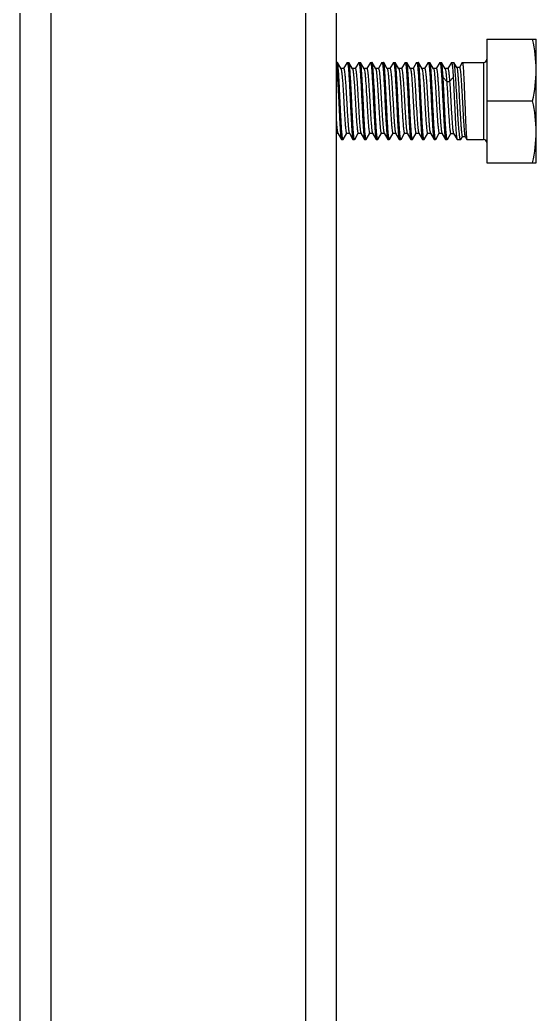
# Model space of a CAD drawing. Extents: x -1396510 to 1250330, y -1892470 to 1623980.
# Drawn here: x -1171108 to -1170790, y -49931 to -49318 of the extents above; entities that cross this region are included whole.
import ezdxf

# ---------------------------------------------------------------- set-up
doc = ezdxf.new("R2010")
doc.units = 0
doc.header["$LTSCALE"] = 1000
doc.header["$MEASUREMENT"] = 0

msp = doc.modelspace()

# ---------------------------------------------------------------- linework, layer by layer
at = {"linetype": 'Continuous'}
for p, q in [((-1171108.26, -49119.9), (-1171108.26, -50722.18)), ((-1171089.23, -49119.9), (-1171089.23, -50722.18)), ((-1170932.15, -49119.9), (-1170932.15, -50722.18)), ((-1170913.12, -49119.9), (-1170913.12, -50722.18)), ((-1170820.3, -49330.21), (-1170820.3, -49406.37)), ((-1170820.3, -49330.21), (-1170789.84, -49330.21)), ((-1170789.84, -49406.37), (-1170789.84, -49330.21)), ((-1170913.12, -49344.49), (-1170912.52, -49344.49)), ((-1170912.43, -49344.57), (-1170912.52, -49344.49)), ((-1170910.18, -49348.44), (-1170912.43, -49344.57)), ((-1170906.37, -49344.57), (-1170908.57, -49348.35)), ((-1170906.37, -49344.57), (-1170906.27, -49344.49)), ((-1170906.27, -49344.49), (-1170905.38, -49344.49)), ((-1170905.29, -49344.57), (-1170905.38, -49344.49)), ((-1170903.04, -49348.44), (-1170905.29, -49344.57)), ((-1170899.23, -49344.57), (-1170901.43, -49348.35)), ((-1170899.23, -49344.57), (-1170899.14, -49344.49)), ((-1170899.14, -49344.49), (-1170898.24, -49344.49)), ((-1170898.15, -49344.57), (-1170898.24, -49344.49)), ((-1170895.9, -49348.44), (-1170898.15, -49344.57)), ((-1170892.09, -49344.57), (-1170894.29, -49348.35)), ((-1170892.09, -49344.57), (-1170892, -49344.49)), ((-1170892, -49344.49), (-1170891.1, -49344.49)), ((-1170891.01, -49344.57), (-1170891.1, -49344.49)), ((-1170888.76, -49348.44), (-1170891.01, -49344.57)), ((-1170884.95, -49344.57), (-1170887.15, -49348.35)), ((-1170884.95, -49344.57), (-1170884.86, -49344.49)), ((-1170884.86, -49344.49), (-1170883.96, -49344.49)), ((-1170883.87, -49344.57), (-1170883.96, -49344.49)), ((-1170881.62, -49348.44), (-1170883.87, -49344.57)), ((-1170877.81, -49344.57), (-1170880.01, -49348.35)), ((-1170877.81, -49344.57), (-1170877.72, -49344.49)), ((-1170877.72, -49344.49), (-1170876.82, -49344.49)), ((-1170874.48, -49348.44), (-1170876.73, -49344.57)), ((-1170870.67, -49344.57), (-1170872.87, -49348.35)), ((-1170870.67, -49344.57), (-1170870.58, -49344.49)), ((-1170870.58, -49344.49), (-1170869.68, -49344.49)), ((-1170869.59, -49344.57), (-1170869.68, -49344.49)), ((-1170867.34, -49348.44), (-1170869.59, -49344.57)), ((-1170863.53, -49344.57), (-1170865.73, -49348.35)), ((-1170863.53, -49344.57), (-1170863.44, -49344.49)), ((-1170863.44, -49344.49), (-1170862.54, -49344.49)), ((-1170862.45, -49344.57), (-1170862.54, -49344.49)), ((-1170860.21, -49348.44), (-1170862.45, -49344.57)), ((-1170856.39, -49344.57), (-1170858.59, -49348.35)), ((-1170856.39, -49344.57), (-1170856.3, -49344.49)), ((-1170856.3, -49344.49), (-1170855.4, -49344.49)), ((-1170855.31, -49344.57), (-1170855.4, -49344.49)), ((-1170853.07, -49348.44), (-1170855.31, -49344.57)), ((-1170849.25, -49344.57), (-1170851.45, -49348.35)), ((-1170849.25, -49344.57), (-1170849.16, -49344.49)), ((-1170849.16, -49344.49), (-1170848.26, -49344.49)), ((-1170845.93, -49348.44), (-1170848.17, -49344.57)), ((-1170842.11, -49344.57), (-1170844.31, -49348.35)), ((-1170842.11, -49344.57), (-1170842.02, -49344.49)), ((-1170842.02, -49344.49), (-1170840.67, -49344.49)), ((-1170840.54, -49344.6), (-1170840.67, -49344.49)), ((-1170838.77, -49347.64), (-1170840.54, -49344.6)), ((-1170835.41, -49344.55), (-1170837.15, -49347.55)), ((-1170835.41, -49344.55), (-1170835.34, -49344.49)), ((-1170835.34, -49344.49), (-1170822.2, -49344.49)), ((-1170822.2, -49344.49), (-1170822.2, -49392.09)), ((-1170908.51, -49348.35), (-1170910.24, -49348.35)), ((-1170910.18, -49348.44), (-1170910.12, -49348.57)), ((-1170901.37, -49348.35), (-1170903.1, -49348.35)), ((-1170894.23, -49348.35), (-1170895.96, -49348.35)), ((-1170895.9, -49348.44), (-1170895.85, -49348.56)), ((-1170887.09, -49348.35), (-1170888.82, -49348.35)), ((-1170888.76, -49348.44), (-1170888.71, -49348.56)), ((-1170879.95, -49348.35), (-1170881.68, -49348.35)), ((-1170881.62, -49348.44), (-1170881.57, -49348.55)), ((-1170872.81, -49348.35), (-1170874.54, -49348.35)), ((-1170865.67, -49348.35), (-1170867.4, -49348.35)), ((-1170867.34, -49348.44), (-1170867.3, -49348.54)), ((-1170858.53, -49348.35), (-1170860.26, -49348.35)), ((-1170860.21, -49348.44), (-1170860.16, -49348.54)), ((-1170851.39, -49348.35), (-1170853.12, -49348.35)), ((-1170853.07, -49348.44), (-1170853.02, -49348.53)), ((-1170844.25, -49348.35), (-1170845.98, -49348.35)), ((-1170837.1, -49347.55), (-1170838.83, -49347.55)), ((-1170847.22, -49353.88), (-1170844.99, -49356.22)), ((-1170844.99, -49356.22), (-1170843.21, -49356.22)), ((-1170843.21, -49356.22), (-1170840.97, -49353.88)), ((-1170875.04, -49368.29), (-1170875.1, -49367)), ((-1170868.85, -49367), (-1170868.79, -49368.29)), ((-1170820.3, -49368.29), (-1170791.98, -49368.29)), ((-1170913.12, -49388.23), (-1170912.13, -49388.23)), ((-1170912.19, -49388.14), (-1170909.94, -49392.01)), ((-1170908.86, -49392.01), (-1170906.67, -49388.23)), ((-1170906.72, -49388.23), (-1170905, -49388.23)), ((-1170905.05, -49388.14), (-1170902.8, -49392.01)), ((-1170901.72, -49392.01), (-1170899.53, -49388.23)), ((-1170899.58, -49388.23), (-1170897.86, -49388.23)), ((-1170897.91, -49388.14), (-1170895.66, -49392.01)), ((-1170894.58, -49392.01), (-1170892.39, -49388.23)), ((-1170892.45, -49388.23), (-1170890.72, -49388.23)), ((-1170890.77, -49388.14), (-1170888.52, -49392.01)), ((-1170887.44, -49392.01), (-1170885.25, -49388.23)), ((-1170885.31, -49388.23), (-1170883.58, -49388.23)), ((-1170883.63, -49388.14), (-1170881.38, -49392.01)), ((-1170880.3, -49392.01), (-1170878.11, -49388.23)), ((-1170878.17, -49388.23), (-1170876.44, -49388.23)), ((-1170876.49, -49388.14), (-1170874.24, -49392.01)), ((-1170873.16, -49392.01), (-1170870.97, -49388.23)), ((-1170871.03, -49388.23), (-1170869.3, -49388.23)), ((-1170869.35, -49388.14), (-1170867.1, -49392.01)), ((-1170866.02, -49392.01), (-1170863.83, -49388.23)), ((-1170863.89, -49388.23), (-1170862.16, -49388.23)), ((-1170862.21, -49388.14), (-1170859.96, -49392.01)), ((-1170858.88, -49392.01), (-1170856.69, -49388.23)), ((-1170856.75, -49388.23), (-1170855.02, -49388.23)), ((-1170855.07, -49388.14), (-1170852.82, -49392.01)), ((-1170851.74, -49392.01), (-1170849.55, -49388.23)), ((-1170849.61, -49388.23), (-1170847.88, -49388.23)), ((-1170847.93, -49388.14), (-1170845.68, -49392.01)), ((-1170844.51, -49392), (-1170842.41, -49388.37)), ((-1170842.46, -49388.37), (-1170840.73, -49388.37)), ((-1170840.79, -49388.27), (-1170838.61, -49392.02)), ((-1170909.94, -49392.01), (-1170909.84, -49392.09)), ((-1170909.84, -49392.09), (-1170908.95, -49392.09)), ((-1170908.86, -49392.01), (-1170908.95, -49392.09)), ((-1170902.8, -49392.01), (-1170902.7, -49392.09)), ((-1170902.7, -49392.09), (-1170901.81, -49392.09)), ((-1170901.72, -49392.01), (-1170901.81, -49392.09)), ((-1170895.66, -49392.01), (-1170895.57, -49392.09)), ((-1170895.57, -49392.09), (-1170894.67, -49392.09)), ((-1170894.58, -49392.01), (-1170894.67, -49392.09)), ((-1170888.52, -49392.01), (-1170888.43, -49392.09)), ((-1170888.43, -49392.09), (-1170887.53, -49392.09)), ((-1170887.44, -49392.01), (-1170887.53, -49392.09)), ((-1170881.38, -49392.01), (-1170881.29, -49392.09)), ((-1170881.29, -49392.09), (-1170880.39, -49392.09)), ((-1170880.3, -49392.01), (-1170880.39, -49392.09)), ((-1170874.24, -49392.01), (-1170874.15, -49392.09)), ((-1170874.15, -49392.09), (-1170873.25, -49392.09)), ((-1170873.16, -49392.01), (-1170873.25, -49392.09)), ((-1170867.1, -49392.01), (-1170867.01, -49392.09)), ((-1170867.01, -49392.09), (-1170866.11, -49392.09)), ((-1170866.02, -49392.01), (-1170866.11, -49392.09)), ((-1170859.96, -49392.01), (-1170859.87, -49392.09)), ((-1170859.87, -49392.09), (-1170858.97, -49392.09)), ((-1170858.88, -49392.01), (-1170858.97, -49392.09)), ((-1170852.82, -49392.01), (-1170852.73, -49392.09)), ((-1170852.73, -49392.09), (-1170851.83, -49392.09)), ((-1170851.74, -49392.01), (-1170851.83, -49392.09)), ((-1170845.68, -49392.01), (-1170845.59, -49392.09)), ((-1170845.59, -49392.09), (-1170844.62, -49392.09)), ((-1170844.51, -49392), (-1170844.62, -49392.09)), ((-1170838.61, -49392.02), (-1170838.53, -49392.09)), ((-1170838.53, -49392.09), (-1170836.37, -49392.09)), ((-1170836.22, -49391.96), (-1170836.37, -49392.09)), ((-1170836.22, -49391.96), (-1170835.26, -49390.31)), ((-1170835.3, -49390.29), (-1170833.57, -49390.29)), ((-1170833.62, -49390.2), (-1170833.57, -49390.29)), ((-1170833.57, -49390.29), (-1170832.55, -49392.04)), ((-1170832.55, -49392.04), (-1170832.5, -49392.09)), ((-1170832.5, -49392.09), (-1170822.2, -49392.09)), ((-1170820.3, -49406.37), (-1170789.84, -49406.37))]:
    msp.add_line(p, q, dxfattribs=at)
for centre, start, end in [((-1170822.2, -49342.59), 270, 0), ((-1170822.2, -49393.99), 0, 90)]:
    msp.add_arc(centre, 1.9, start, end, dxfattribs=at)
for points in [[(-1170789.84, -49349.25), (-1170789.84, -49342.87), (-1170790.67, -49336.46), (-1170791.98, -49330.21)], [(-1170791.98, -49368.29), (-1170790.67, -49362.04), (-1170789.84, -49355.64), (-1170789.84, -49349.25)], [(-1170789.84, -49387.33), (-1170789.84, -49380.94), (-1170790.67, -49374.54), (-1170791.98, -49368.29)], [(-1170791.98, -49406.37), (-1170790.67, -49400.12), (-1170789.84, -49393.72), (-1170789.84, -49387.33)]]:
    msp.add_open_spline(points, degree=3, dxfattribs=at)
for points, knots in [([(-1170913.12, -49345.31), (-1170912.92, -49346.37), (-1170912.68, -49349.21), (-1170912.32, -49354.32), (-1170911.98, -49360.92), (-1170911.75, -49365.74), (-1170911.63, -49368.29)], [0, 0, 0, 0, 0.140058, 0.370691, 0.667791, 1, 1, 1, 1]), ([(-1170910.74, -49368.29), (-1170910.87, -49365.41), (-1170911.07, -49361.2), (-1170911.36, -49355.83), (-1170911.56, -49352.35), (-1170911.77, -49349.43), (-1170911.96, -49347.14), (-1170912.18, -49345.61), (-1170912.29, -49344.8), (-1170912.43, -49344.57)], [0, 0, 0, 0, 0.363957, 0.530228, 0.678248, 0.80294, 0.900058, 0.966367, 1, 1, 1, 1]), ([(-1170906.27, -49344.49), (-1170906.22, -49344.49), (-1170906.12, -49344.68), (-1170906.03, -49345.01), (-1170905.92, -49345.59), (-1170905.76, -49346.77), (-1170905.57, -49348.76), (-1170905.36, -49351.67), (-1170905.14, -49355.24), (-1170904.93, -49359.3), (-1170904.71, -49363.71), (-1170904.56, -49366.74), (-1170904.49, -49368.29)], [0, 0, 0, 0, 0.006677, 0.021736, 0.045902, 0.079117, 0.171507, 0.295565, 0.446598, 0.618848, 0.805696, 1, 1, 1, 1]), ([(-1170903.6, -49368.29), (-1170903.73, -49365.41), (-1170903.93, -49361.2), (-1170904.22, -49355.83), (-1170904.42, -49352.35), (-1170904.63, -49349.43), (-1170904.82, -49347.14), (-1170905.04, -49345.61), (-1170905.15, -49344.8), (-1170905.29, -49344.57)], [0, 0, 0, 0, 0.363958, 0.530225, 0.678245, 0.80294, 0.90006, 0.966367, 1, 1, 1, 1]), ([(-1170899.14, -49344.49), (-1170899.08, -49344.49), (-1170898.98, -49344.68), (-1170898.89, -49345.01), (-1170898.78, -49345.59), (-1170898.62, -49346.77), (-1170898.43, -49348.76), (-1170898.22, -49351.68), (-1170898.01, -49355.24), (-1170897.79, -49359.3), (-1170897.57, -49363.71), (-1170897.42, -49366.74), (-1170897.35, -49368.29)], [0, 0, 0, 0, 0.006686, 0.021758, 0.045933, 0.079154, 0.171555, 0.295617, 0.446646, 0.618881, 0.805711, 1, 1, 1, 1]), ([(-1170896.46, -49368.29), (-1170896.59, -49365.41), (-1170896.79, -49361.2), (-1170897.08, -49355.83), (-1170897.28, -49352.35), (-1170897.49, -49349.43), (-1170897.68, -49347.14), (-1170897.9, -49345.61), (-1170898.01, -49344.8), (-1170898.15, -49344.57)], [0, 0, 0, 0, 0.363963, 0.530225, 0.678242, 0.802937, 0.90006, 0.966368, 1, 1, 1, 1]), ([(-1170892, -49344.49), (-1170891.94, -49344.49), (-1170891.84, -49344.69), (-1170891.75, -49345.01), (-1170891.64, -49345.59), (-1170891.48, -49346.77), (-1170891.29, -49348.76), (-1170891.08, -49351.68), (-1170890.87, -49355.24), (-1170890.65, -49359.3), (-1170890.43, -49363.71), (-1170890.28, -49366.74), (-1170890.21, -49368.29)], [0, 0, 0, 0, 0.006697, 0.021779, 0.045964, 0.079195, 0.171609, 0.295674, 0.446694, 0.618911, 0.805729, 1, 1, 1, 1]), ([(-1170889.32, -49368.29), (-1170889.45, -49365.41), (-1170889.65, -49361.2), (-1170889.94, -49355.83), (-1170890.14, -49352.35), (-1170890.35, -49349.43), (-1170890.54, -49347.14), (-1170890.76, -49345.61), (-1170890.87, -49344.8), (-1170891.01, -49344.57)], [0, 0, 0, 0, 0.363962, 0.530226, 0.678239, 0.802933, 0.900057, 0.966368, 1, 1, 1, 1]), ([(-1170884.86, -49344.49), (-1170884.8, -49344.49), (-1170884.7, -49344.68), (-1170884.62, -49345.01), (-1170884.5, -49345.59), (-1170884.35, -49346.77), (-1170884.16, -49348.76), (-1170883.94, -49351.67), (-1170883.73, -49355.24), (-1170883.51, -49359.3), (-1170883.29, -49363.71), (-1170883.14, -49366.74), (-1170883.07, -49368.29)], [0, 0, 0, 0, 0.006676, 0.021733, 0.045899, 0.079113, 0.171508, 0.295569, 0.446596, 0.61884, 0.805693, 1, 1, 1, 1]), ([(-1170882.18, -49368.29), (-1170882.31, -49365.41), (-1170882.51, -49361.2), (-1170882.8, -49355.83), (-1170883, -49352.35), (-1170883.21, -49349.43), (-1170883.4, -49347.14), (-1170883.62, -49345.61), (-1170883.73, -49344.8), (-1170883.87, -49344.57)], [0, 0, 0, 0, 0.363961, 0.530225, 0.678245, 0.802939, 0.90006, 0.966367, 1, 1, 1, 1]), ([(-1170877.72, -49344.49), (-1170877.66, -49344.49), (-1170877.56, -49344.68), (-1170877.48, -49345.01), (-1170877.36, -49345.59), (-1170877.21, -49346.77), (-1170877.02, -49348.76), (-1170876.8, -49351.68), (-1170876.59, -49355.24), (-1170876.37, -49359.3), (-1170876.15, -49363.71), (-1170876.01, -49366.74), (-1170875.93, -49368.29)], [0, 0, 0, 0, 0.006689, 0.021763, 0.04594, 0.079164, 0.171568, 0.295631, 0.446657, 0.618886, 0.805714, 1, 1, 1, 1]), ([(-1170876.73, -49344.57), (-1170876.74, -49344.55), (-1170876.76, -49344.51), (-1170876.81, -49344.49), (-1170876.82, -49344.49)], [0, 0, 0, 0, 0.600612, 1, 1, 1, 1]), ([(-1170875.1, -49367), (-1170875.23, -49364.24), (-1170875.42, -49360.25), (-1170875.7, -49355.15), (-1170875.9, -49351.88), (-1170876.1, -49349.13), (-1170876.28, -49346.99), (-1170876.49, -49345.55), (-1170876.6, -49344.79), (-1170876.73, -49344.57)], [0, 0, 0, 0, 0.367266, 0.533405, 0.680662, 0.804347, 0.900563, 0.966339, 1, 1, 1, 1]), ([(-1170870.58, -49344.49), (-1170870.53, -49344.49), (-1170870.42, -49344.67), (-1170870.34, -49344.97), (-1170870.24, -49345.52), (-1170870.08, -49346.61), (-1170869.9, -49348.47), (-1170869.69, -49351.21), (-1170869.49, -49354.57), (-1170869.28, -49358.41), (-1170869.06, -49362.61), (-1170868.92, -49365.51), (-1170868.85, -49367)], [0, 0, 0, 0, 0.006689, 0.021571, 0.045424, 0.078208, 0.169526, 0.292465, 0.442701, 0.6149, 0.802905, 1, 1, 1, 1]), ([(-1170867.9, -49368.29), (-1170868.04, -49365.41), (-1170868.24, -49361.2), (-1170868.52, -49355.83), (-1170868.72, -49352.35), (-1170868.93, -49349.43), (-1170869.12, -49347.14), (-1170869.34, -49345.61), (-1170869.46, -49344.8), (-1170869.59, -49344.57)], [0, 0, 0, 0, 0.363957, 0.530226, 0.678247, 0.80294, 0.900059, 0.966367, 1, 1, 1, 1]), ([(-1170863.44, -49344.49), (-1170863.38, -49344.49), (-1170863.28, -49344.68), (-1170863.2, -49345.01), (-1170863.08, -49345.59), (-1170862.93, -49346.77), (-1170862.74, -49348.76), (-1170862.52, -49351.68), (-1170862.31, -49355.24), (-1170862.09, -49359.3), (-1170861.87, -49363.71), (-1170861.73, -49366.74), (-1170861.65, -49368.29)], [0, 0, 0, 0, 0.00668, 0.021743, 0.045911, 0.079128, 0.171521, 0.29558, 0.446613, 0.618858, 0.805701, 1, 1, 1, 1]), ([(-1170860.76, -49368.29), (-1170860.9, -49365.41), (-1170861.1, -49361.2), (-1170861.38, -49355.83), (-1170861.58, -49352.35), (-1170861.79, -49349.43), (-1170861.98, -49347.14), (-1170862.2, -49345.61), (-1170862.32, -49344.8), (-1170862.45, -49344.57)], [0, 0, 0, 0, 0.363959, 0.530225, 0.678245, 0.80294, 0.900061, 0.966367, 1, 1, 1, 1]), ([(-1170856.3, -49344.49), (-1170856.24, -49344.49), (-1170856.14, -49344.68), (-1170856.06, -49345.01), (-1170855.94, -49345.59), (-1170855.79, -49346.77), (-1170855.6, -49348.76), (-1170855.38, -49351.68), (-1170855.17, -49355.24), (-1170854.95, -49359.3), (-1170854.73, -49363.71), (-1170854.59, -49366.74), (-1170854.51, -49368.29)], [0, 0, 0, 0, 0.006689, 0.021764, 0.045941, 0.079165, 0.171569, 0.295632, 0.446659, 0.618889, 0.805716, 1, 1, 1, 1]), ([(-1170853.62, -49368.29), (-1170853.76, -49365.41), (-1170853.96, -49361.2), (-1170854.24, -49355.83), (-1170854.45, -49352.35), (-1170854.65, -49349.43), (-1170854.84, -49347.14), (-1170855.06, -49345.61), (-1170855.18, -49344.8), (-1170855.31, -49344.57)], [0, 0, 0, 0, 0.363963, 0.530225, 0.678242, 0.802937, 0.90006, 0.966368, 1, 1, 1, 1]), ([(-1170849.16, -49344.49), (-1170849.1, -49344.49), (-1170849, -49344.69), (-1170848.92, -49345.01), (-1170848.8, -49345.59), (-1170848.65, -49346.77), (-1170848.46, -49348.76), (-1170848.24, -49351.68), (-1170848.03, -49355.24), (-1170847.81, -49359.3), (-1170847.59, -49363.71), (-1170847.45, -49366.74), (-1170847.37, -49368.29)], [0, 0, 0, 0, 0.006697, 0.021779, 0.045964, 0.079194, 0.171609, 0.295674, 0.446694, 0.618911, 0.805729, 1, 1, 1, 1]), ([(-1170848.17, -49344.57), (-1170848.18, -49344.55), (-1170848.21, -49344.51), (-1170848.25, -49344.49), (-1170848.26, -49344.49)], [0, 0, 0, 0, 0.600476, 1, 1, 1, 1]), ([(-1170847.22, -49353.88), (-1170847.29, -49352.67), (-1170847.43, -49350.52), (-1170847.66, -49347.73), (-1170847.84, -49345.93), (-1170848.03, -49344.99), (-1170848.11, -49344.68), (-1170848.17, -49344.57)], [0, 0, 0, 0, 0.387446, 0.690986, 0.897716, 0.962073, 1, 1, 1, 1]), ([(-1170842.02, -49344.49), (-1170841.95, -49344.49), (-1170841.83, -49344.77), (-1170841.73, -49345.2), (-1170841.6, -49346), (-1170841.48, -49347.06), (-1170841.35, -49348.41), (-1170841.17, -49350.71), (-1170841.05, -49352.57), (-1170840.97, -49353.88)], [0, 0, 0, 0, 0.021546, 0.072917, 0.155846, 0.269667, 0.412995, 0.584026, 1, 1, 1, 1]), ([(-1170838.56, -49368.29), (-1170838.73, -49365.43), (-1170838.97, -49361.26), (-1170839.3, -49355.93), (-1170839.54, -49352.46), (-1170839.78, -49349.54), (-1170840.01, -49347.24), (-1170840.25, -49345.68), (-1170840.4, -49344.85), (-1170840.54, -49344.6)], [0, 0, 0, 0, 0.361155, 0.526427, 0.673911, 0.798642, 0.896457, 0.964179, 1, 1, 1, 1]), ([(-1170835.34, -49344.49), (-1170835.29, -49344.49), (-1170835.21, -49344.69), (-1170835.13, -49345), (-1170835.04, -49345.59), (-1170834.91, -49346.77), (-1170834.75, -49348.76), (-1170834.58, -49351.67), (-1170834.4, -49355.24), (-1170834.22, -49359.3), (-1170834.05, -49363.71), (-1170833.93, -49366.74), (-1170833.87, -49368.29)], [0, 0, 0, 0, 0.006203, 0.021073, 0.045141, 0.078305, 0.170688, 0.294821, 0.44599, 0.618417, 0.805472, 1, 1, 1, 1]), ([(-1170910.12, -49348.57), (-1170910.01, -49348.86), (-1170909.87, -49349.69), (-1170909.66, -49351.23), (-1170909.46, -49353.36), (-1170909.17, -49357.16), (-1170908.83, -49362.7), (-1170908.49, -49368.56), (-1170908.22, -49373.4), (-1170908.01, -49376.85), (-1170907.8, -49380), (-1170907.6, -49382.75), (-1170907.39, -49384.99), (-1170907.2, -49386.64), (-1170907.01, -49387.66), (-1170906.87, -49388.1), (-1170906.77, -49388.23), (-1170906.72, -49388.23)], [0, 0, 0, 0, 0.023208, 0.06259, 0.116944, 0.184435, 0.349152, 0.534126, 0.626268, 0.713899, 0.79398, 0.86374, 0.920773, 0.963144, 0.989509, 0.996558, 1, 1, 1, 1]), ([(-1170908.51, -49348.35), (-1170908.46, -49348.35), (-1170908.36, -49348.49), (-1170908.22, -49348.95), (-1170908.03, -49350), (-1170907.83, -49351.7), (-1170907.62, -49354.02), (-1170907.41, -49356.85), (-1170907.2, -49360.09), (-1170906.99, -49363.62), (-1170906.71, -49368.55), (-1170906.43, -49373.44), (-1170906.14, -49378.11), (-1170905.93, -49381.16), (-1170905.72, -49383.75), (-1170905.53, -49385.79), (-1170905.31, -49387.18), (-1170905.18, -49387.92), (-1170905.05, -49388.14)], [0, 0, 0, 0, 0.003516, 0.010771, 0.037949, 0.081609, 0.140308, 0.211978, 0.294061, 0.383613, 0.477416, 0.664254, 0.750571, 0.827952, 0.893624, 0.945254, 0.981055, 1, 1, 1, 1]), ([(-1170903.04, -49348.44), (-1170902.97, -49348.57), (-1170902.87, -49348.94), (-1170902.65, -49350.07), (-1170902.43, -49352.19), (-1170902.15, -49355.45), (-1170901.88, -49359.53), (-1170901.61, -49364.15), (-1170901.24, -49370.56), (-1170900.97, -49375.4), (-1170900.75, -49378.57)], [0, 0, 0, 0, 0.014139, 0.038106, 0.114569, 0.22512, 0.362916, 0.519336, 0.684562, 1, 1, 1, 1]), ([(-1170901.37, -49348.35), (-1170901.29, -49348.35), (-1170901.16, -49348.65), (-1170901.04, -49349.12), (-1170900.89, -49350), (-1170900.75, -49351.16), (-1170900.61, -49352.63), (-1170900.4, -49355.1), (-1170900.15, -49358.7), (-1170899.86, -49363.46), (-1170899.57, -49368.55), (-1170899.28, -49373.63), (-1170899.08, -49376.96), (-1170898.97, -49378.57)], [0, 0, 0, 0, 0.007549, 0.025288, 0.053782, 0.092698, 0.14142, 0.199125, 0.337396, 0.498012, 0.669894, 0.841157, 1, 1, 1, 1]), ([(-1170895.85, -49348.56), (-1170895.74, -49348.85), (-1170895.59, -49349.67), (-1170895.39, -49351.2), (-1170895.19, -49353.33), (-1170894.89, -49357.12), (-1170894.55, -49362.66), (-1170894.22, -49368.53), (-1170893.94, -49373.38), (-1170893.73, -49376.83), (-1170893.52, -49379.99), (-1170893.32, -49382.73), (-1170893.11, -49384.98), (-1170892.92, -49386.63), (-1170892.73, -49387.65), (-1170892.59, -49388.1), (-1170892.49, -49388.23), (-1170892.45, -49388.23)], [0, 0, 0, 0, 0.022931, 0.062083, 0.116262, 0.183637, 0.34829, 0.533386, 0.625634, 0.713389, 0.793599, 0.863481, 0.920621, 0.963074, 0.989491, 0.996553, 1, 1, 1, 1]), ([(-1170894.23, -49348.35), (-1170894.18, -49348.35), (-1170894.08, -49348.49), (-1170893.94, -49348.95), (-1170893.75, -49350), (-1170893.55, -49351.7), (-1170893.34, -49354.02), (-1170893.14, -49356.85), (-1170892.92, -49360.09), (-1170892.71, -49363.62), (-1170892.43, -49368.55), (-1170892.15, -49373.44), (-1170891.86, -49378.11), (-1170891.65, -49381.16), (-1170891.44, -49383.75), (-1170891.25, -49385.79), (-1170891.03, -49387.18), (-1170890.9, -49387.92), (-1170890.77, -49388.14)], [0, 0, 0, 0, 0.003516, 0.010771, 0.037949, 0.081609, 0.140308, 0.211978, 0.294061, 0.383613, 0.477416, 0.664254, 0.750571, 0.827952, 0.893624, 0.945254, 0.981055, 1, 1, 1, 1]), ([(-1170888.71, -49348.56), (-1170888.6, -49348.84), (-1170888.45, -49349.66), (-1170888.25, -49351.18), (-1170888.05, -49353.31), (-1170887.75, -49357.1), (-1170887.41, -49362.64), (-1170887.08, -49368.51), (-1170886.8, -49373.36), (-1170886.59, -49376.82), (-1170886.38, -49379.98), (-1170886.18, -49382.73), (-1170885.97, -49384.98), (-1170885.78, -49386.63), (-1170885.59, -49387.65), (-1170885.45, -49388.1), (-1170885.35, -49388.23), (-1170885.31, -49388.23)], [0, 0, 0, 0, 0.022792, 0.061828, 0.11592, 0.183237, 0.347858, 0.533014, 0.625317, 0.713133, 0.793408, 0.863351, 0.920544, 0.963039, 0.989482, 0.996551, 1, 1, 1, 1]), ([(-1170887.09, -49348.35), (-1170887.04, -49348.35), (-1170886.94, -49348.49), (-1170886.8, -49348.95), (-1170886.61, -49350), (-1170886.41, -49351.7), (-1170886.2, -49354.02), (-1170886, -49356.85), (-1170885.78, -49360.09), (-1170885.57, -49363.62), (-1170885.29, -49368.55), (-1170885.01, -49373.44), (-1170884.72, -49378.11), (-1170884.51, -49381.16), (-1170884.3, -49383.75), (-1170884.11, -49385.79), (-1170883.89, -49387.18), (-1170883.76, -49387.92), (-1170883.63, -49388.14)], [0, 0, 0, 0, 0.003516, 0.010771, 0.037949, 0.081609, 0.140308, 0.211978, 0.294061, 0.383613, 0.477416, 0.664254, 0.750571, 0.827952, 0.893624, 0.945254, 0.981055, 1, 1, 1, 1]), ([(-1170881.57, -49348.55), (-1170881.46, -49348.83), (-1170881.32, -49349.65), (-1170881.11, -49351.17), (-1170880.91, -49353.29), (-1170880.62, -49357.08), (-1170880.27, -49362.62), (-1170879.94, -49368.49), (-1170879.66, -49373.35), (-1170879.45, -49376.81), (-1170879.24, -49379.97), (-1170879.04, -49382.72), (-1170878.83, -49384.98), (-1170878.64, -49386.63), (-1170878.45, -49387.65), (-1170878.31, -49388.1), (-1170878.21, -49388.23), (-1170878.17, -49388.23)], [0, 0, 0, 0, 0.022654, 0.061574, 0.115578, 0.182837, 0.347426, 0.532643, 0.624999, 0.712877, 0.793216, 0.863221, 0.920468, 0.963004, 0.989473, 0.996549, 1, 1, 1, 1]), ([(-1170879.95, -49348.35), (-1170879.9, -49348.35), (-1170879.8, -49348.49), (-1170879.66, -49348.95), (-1170879.47, -49350), (-1170879.27, -49351.7), (-1170879.06, -49354.02), (-1170878.86, -49356.85), (-1170878.64, -49360.09), (-1170878.43, -49363.62), (-1170878.15, -49368.55), (-1170877.87, -49373.44), (-1170877.58, -49378.11), (-1170877.38, -49381.16), (-1170877.16, -49383.75), (-1170876.97, -49385.79), (-1170876.75, -49387.18), (-1170876.62, -49387.92), (-1170876.49, -49388.14)], [0, 0, 0, 0, 0.003516, 0.010772, 0.037949, 0.081609, 0.140308, 0.211978, 0.294061, 0.383612, 0.477416, 0.664254, 0.750571, 0.827952, 0.893624, 0.945254, 0.981055, 1, 1, 1, 1]), ([(-1170874.48, -49348.44), (-1170874.37, -49348.64), (-1170874.24, -49349.3), (-1170874.04, -49350.54), (-1170873.86, -49352.35), (-1170873.66, -49354.64), (-1170873.47, -49357.37), (-1170873.19, -49361.61), (-1170873, -49364.92), (-1170872.87, -49367.21)], [0, 0, 0, 0, 0.036414, 0.10397, 0.201071, 0.324823, 0.471425, 0.636308, 1, 1, 1, 1]), ([(-1170872.81, -49348.35), (-1170872.76, -49348.35), (-1170872.66, -49348.49), (-1170872.52, -49348.94), (-1170872.33, -49349.99), (-1170872.14, -49351.68), (-1170871.93, -49353.98), (-1170871.72, -49356.79), (-1170871.43, -49361.26), (-1170871.23, -49364.78), (-1170871.09, -49367.21)], [0, 0, 0, 0, 0.007368, 0.022553, 0.07941, 0.170757, 0.293599, 0.443643, 0.615565, 1, 1, 1, 1]), ([(-1170867.3, -49348.54), (-1170867.18, -49348.82), (-1170867.04, -49349.63), (-1170866.83, -49351.14), (-1170866.64, -49353.26), (-1170866.34, -49357.04), (-1170866, -49362.58), (-1170865.66, -49368.46), (-1170865.38, -49373.32), (-1170865.18, -49376.78), (-1170864.97, -49379.95), (-1170864.76, -49382.71), (-1170864.55, -49384.97), (-1170864.36, -49386.63), (-1170864.18, -49387.65), (-1170864.04, -49388.1), (-1170863.93, -49388.23), (-1170863.89, -49388.23)], [0, 0, 0, 0, 0.022376, 0.061065, 0.114893, 0.182035, 0.346559, 0.531898, 0.624361, 0.712364, 0.792832, 0.86296, 0.920314, 0.962934, 0.989455, 0.996544, 1, 1, 1, 1]), ([(-1170865.67, -49348.35), (-1170865.62, -49348.35), (-1170865.52, -49348.49), (-1170865.38, -49348.95), (-1170865.19, -49350), (-1170865, -49351.7), (-1170864.79, -49354.02), (-1170864.58, -49356.85), (-1170864.37, -49360.09), (-1170864.15, -49363.62), (-1170863.87, -49368.55), (-1170863.6, -49373.44), (-1170863.31, -49378.11), (-1170863.1, -49381.16), (-1170862.88, -49383.75), (-1170862.69, -49385.79), (-1170862.47, -49387.18), (-1170862.34, -49387.92), (-1170862.21, -49388.14)], [0, 0, 0, 0, 0.003515, 0.010772, 0.037949, 0.081609, 0.140308, 0.211978, 0.294061, 0.383612, 0.477416, 0.664253, 0.750571, 0.827952, 0.893624, 0.945254, 0.981055, 1, 1, 1, 1]), ([(-1170860.16, -49348.54), (-1170860.05, -49348.81), (-1170859.9, -49349.62), (-1170859.7, -49351.12), (-1170859.5, -49353.24), (-1170859.2, -49357.02), (-1170858.86, -49362.56), (-1170858.52, -49368.44), (-1170858.25, -49373.3), (-1170858.04, -49376.77), (-1170857.83, -49379.94), (-1170857.62, -49382.7), (-1170857.41, -49384.97), (-1170857.22, -49386.63), (-1170857.04, -49387.65), (-1170856.9, -49388.1), (-1170856.79, -49388.23), (-1170856.75, -49388.23)], [0, 0, 0, 0, 0.022237, 0.060809, 0.11455, 0.181633, 0.346125, 0.531524, 0.624042, 0.712107, 0.792639, 0.862829, 0.920237, 0.962898, 0.989446, 0.996542, 1, 1, 1, 1]), ([(-1170858.53, -49348.35), (-1170858.49, -49348.35), (-1170858.38, -49348.49), (-1170858.24, -49348.95), (-1170858.05, -49350), (-1170857.86, -49351.7), (-1170857.65, -49354.02), (-1170857.44, -49356.85), (-1170857.23, -49360.09), (-1170857.01, -49363.62), (-1170856.73, -49368.55), (-1170856.46, -49373.44), (-1170856.17, -49378.11), (-1170855.96, -49381.16), (-1170855.74, -49383.75), (-1170855.55, -49385.79), (-1170855.33, -49387.18), (-1170855.2, -49387.92), (-1170855.07, -49388.14)], [0, 0, 0, 0, 0.003515, 0.010772, 0.037949, 0.081609, 0.140308, 0.211978, 0.294061, 0.383612, 0.477415, 0.664253, 0.750571, 0.827952, 0.893624, 0.945254, 0.981055, 1, 1, 1, 1]), ([(-1170853.02, -49348.53), (-1170852.91, -49348.81), (-1170852.77, -49349.61), (-1170852.56, -49351.11), (-1170852.36, -49353.22), (-1170852.06, -49357), (-1170851.72, -49362.54), (-1170851.39, -49368.42), (-1170851.11, -49373.29), (-1170850.9, -49376.76), (-1170850.69, -49379.93), (-1170850.48, -49382.7), (-1170850.28, -49384.96), (-1170850.08, -49386.62), (-1170849.9, -49387.65), (-1170849.76, -49388.1), (-1170849.65, -49388.23), (-1170849.61, -49388.23)], [0, 0, 0, 0, 0.022098, 0.060554, 0.114206, 0.18123, 0.34569, 0.53115, 0.623722, 0.711849, 0.792446, 0.862698, 0.92016, 0.962863, 0.989437, 0.99654, 1, 1, 1, 1]), ([(-1170851.39, -49348.35), (-1170851.35, -49348.35), (-1170851.24, -49348.49), (-1170851.1, -49348.95), (-1170850.91, -49350), (-1170850.72, -49351.7), (-1170850.51, -49354.02), (-1170850.3, -49356.85), (-1170850.09, -49360.09), (-1170849.87, -49363.62), (-1170849.59, -49368.55), (-1170849.32, -49373.44), (-1170849.03, -49378.11), (-1170848.82, -49381.16), (-1170848.6, -49383.75), (-1170848.41, -49385.79), (-1170848.19, -49387.18), (-1170848.06, -49387.92), (-1170847.93, -49388.14)], [0, 0, 0, 0, 0.003515, 0.010772, 0.037949, 0.081609, 0.140308, 0.211978, 0.294061, 0.383612, 0.477415, 0.664253, 0.750571, 0.827952, 0.893624, 0.945254, 0.981055, 1, 1, 1, 1]), ([(-1170845.93, -49348.44), (-1170845.78, -49348.69), (-1170845.65, -49349.53), (-1170845.41, -49351.11), (-1170845.2, -49353.44), (-1170845.06, -49355.22), (-1170844.99, -49356.22)], [0, 0, 0, 0, 0.108395, 0.316903, 0.618184, 1, 1, 1, 1]), ([(-1170844.25, -49348.35), (-1170844.19, -49348.35), (-1170844.07, -49348.57), (-1170843.97, -49348.94), (-1170843.84, -49349.61), (-1170843.66, -49350.94), (-1170843.43, -49353.18), (-1170843.29, -49355.12), (-1170843.21, -49356.22)], [0, 0, 0, 0, 0.023235, 0.075178, 0.15823, 0.271917, 0.585415, 1, 1, 1, 1]), ([(-1170838.77, -49347.64), (-1170838.64, -49347.88), (-1170838.51, -49348.68), (-1170838.28, -49350.18), (-1170838.09, -49352.4), (-1170837.87, -49355.21), (-1170837.66, -49358.52), (-1170837.36, -49363.56), (-1170837.09, -49368.83), (-1170836.8, -49374.12), (-1170836.59, -49377.89), (-1170836.38, -49381.33), (-1170836.17, -49384.32), (-1170835.97, -49386.77), (-1170835.77, -49388.56), (-1170835.59, -49389.66), (-1170835.45, -49390.14), (-1170835.35, -49390.29), (-1170835.3, -49390.29)], [0, 0, 0, 0, 0.018844, 0.055045, 0.107437, 0.174076, 0.252464, 0.339678, 0.527511, 0.621285, 0.710453, 0.791854, 0.862644, 0.920393, 0.963178, 0.989688, 0.996707, 1, 1, 1, 1]), ([(-1170837.1, -49347.55), (-1170837.05, -49347.55), (-1170836.94, -49347.71), (-1170836.86, -49348), (-1170836.74, -49348.51), (-1170836.59, -49349.53), (-1170836.4, -49351.25), (-1170836.19, -49353.78), (-1170835.97, -49356.87), (-1170835.76, -49360.39), (-1170835.55, -49364.22), (-1170835.26, -49369.52), (-1170834.99, -49374.75), (-1170834.7, -49379.72), (-1170834.49, -49382.94), (-1170834.28, -49385.66), (-1170834.09, -49387.79), (-1170833.87, -49389.22), (-1170833.75, -49389.98), (-1170833.62, -49390.2)], [0, 0, 0, 0, 0.003488, 0.010904, 0.022688, 0.038824, 0.083607, 0.143647, 0.216697, 0.300025, 0.390537, 0.484902, 0.671459, 0.756962, 0.833182, 0.897479, 0.947675, 0.982144, 1, 1, 1, 1]), ([(-1170846.47, -49368.29), (-1170846.53, -49367.01), (-1170846.77, -49362.2), (-1170847.01, -49357.4), (-1170847.22, -49353.88)], [0, 0, 0, 0, 0.2673, 1, 1, 1, 1]), ([(-1170844.99, -49356.22), (-1170844.88, -49357.83), (-1170844.66, -49361.24), (-1170844.35, -49366.5), (-1170844.05, -49371.9), (-1170843.75, -49377.02), (-1170843.48, -49380.94), (-1170843.26, -49383.65), (-1170843.11, -49385.26), (-1170842.96, -49386.54), (-1170842.8, -49387.51), (-1170842.68, -49388.03), (-1170842.54, -49388.37), (-1170842.46, -49388.37)], [0, 0, 0, 0, 0.15003, 0.317321, 0.489066, 0.652114, 0.794019, 0.853588, 0.904016, 0.944371, 0.97394, 0.992316, 1, 1, 1, 1]), ([(-1170843.21, -49356.22), (-1170842.97, -49359.46), (-1170842.68, -49364.48), (-1170842.3, -49371.2), (-1170842.01, -49376.18), (-1170841.72, -49380.6), (-1170841.47, -49383.81), (-1170841.26, -49385.86), (-1170841.11, -49386.96), (-1170840.97, -49387.73), (-1170840.86, -49388.14), (-1170840.79, -49388.27)], [0, 0, 0, 0, 0.303539, 0.468638, 0.62733, 0.768529, 0.882427, 0.926602, 0.961222, 0.985757, 1, 1, 1, 1]), ([(-1170840.97, -49353.88), (-1170840.91, -49354.97), (-1170840.64, -49359.77), (-1170840.41, -49364.57), (-1170840.24, -49368.29)], [0, 0, 0, 0, 0.22604, 1, 1, 1, 1]), ([(-1170911.63, -49368.29), (-1170911.49, -49371.18), (-1170911.29, -49375.38), (-1170911.01, -49380.75), (-1170910.8, -49384.23), (-1170910.59, -49387.15), (-1170910.41, -49389.44), (-1170910.19, -49390.97), (-1170910.07, -49391.78), (-1170909.94, -49392.01)], [0, 0, 0, 0, 0.364017, 0.530302, 0.678331, 0.803024, 0.900132, 0.966412, 1, 1, 1, 1]), ([(-1170908.95, -49392.09), (-1170909, -49392.09), (-1170909.11, -49391.9), (-1170909.19, -49391.57), (-1170909.3, -49390.99), (-1170909.46, -49389.82), (-1170909.65, -49387.83), (-1170909.86, -49384.91), (-1170910.08, -49381.34), (-1170910.3, -49377.28), (-1170910.52, -49372.87), (-1170910.66, -49369.84), (-1170910.74, -49368.29)], [0, 0, 0, 0, 0.006682, 0.021748, 0.045918, 0.079135, 0.171528, 0.295585, 0.446611, 0.618853, 0.805701, 1, 1, 1, 1]), ([(-1170904.49, -49368.29), (-1170904.35, -49371.18), (-1170904.15, -49375.38), (-1170903.87, -49380.75), (-1170903.66, -49384.23), (-1170903.45, -49387.15), (-1170903.27, -49389.44), (-1170903.05, -49390.97), (-1170902.93, -49391.78), (-1170902.8, -49392.01)], [0, 0, 0, 0, 0.364034, 0.530327, 0.678354, 0.803043, 0.900143, 0.966415, 1, 1, 1, 1]), ([(-1170902.98, -49380.56), (-1170903.03, -49379.6), (-1170903.25, -49375.51), (-1170903.45, -49371.42), (-1170903.6, -49368.29)], [0, 0, 0, 0, 0.233581, 1, 1, 1, 1]), ([(-1170897.35, -49368.29), (-1170897.3, -49369.36), (-1170897.1, -49373.45), (-1170896.9, -49377.54), (-1170896.74, -49380.56)], [0, 0, 0, 0, 0.261816, 1, 1, 1, 1]), ([(-1170894.67, -49392.09), (-1170894.72, -49392.09), (-1170894.83, -49391.9), (-1170894.91, -49391.57), (-1170895.03, -49390.99), (-1170895.18, -49389.81), (-1170895.37, -49387.82), (-1170895.58, -49384.9), (-1170895.8, -49381.34), (-1170896.02, -49377.28), (-1170896.24, -49372.87), (-1170896.38, -49369.84), (-1170896.46, -49368.29)], [0, 0, 0, 0, 0.006692, 0.02177, 0.045951, 0.079177, 0.171585, 0.295649, 0.446674, 0.618898, 0.805721, 1, 1, 1, 1]), ([(-1170890.21, -49368.29), (-1170890.07, -49371.18), (-1170889.87, -49375.38), (-1170889.59, -49380.75), (-1170889.38, -49384.23), (-1170889.17, -49387.15), (-1170888.99, -49389.44), (-1170888.77, -49390.97), (-1170888.65, -49391.78), (-1170888.52, -49392.01)], [0, 0, 0, 0, 0.364024, 0.530311, 0.678341, 0.803035, 0.90014, 0.966414, 1, 1, 1, 1]), ([(-1170887.53, -49392.09), (-1170887.58, -49392.09), (-1170887.69, -49391.9), (-1170887.77, -49391.57), (-1170887.89, -49390.99), (-1170888.04, -49389.81), (-1170888.23, -49387.83), (-1170888.44, -49384.91), (-1170888.66, -49381.34), (-1170888.88, -49377.28), (-1170889.1, -49372.87), (-1170889.24, -49369.84), (-1170889.32, -49368.29)], [0, 0, 0, 0, 0.006683, 0.021749, 0.045921, 0.079139, 0.171536, 0.295597, 0.446627, 0.618868, 0.805705, 1, 1, 1, 1]), ([(-1170883.07, -49368.29), (-1170882.93, -49371.18), (-1170882.73, -49375.38), (-1170882.45, -49380.75), (-1170882.24, -49384.23), (-1170882.03, -49387.15), (-1170881.85, -49389.44), (-1170881.63, -49390.97), (-1170881.51, -49391.78), (-1170881.38, -49392.01)], [0, 0, 0, 0, 0.364021, 0.530312, 0.678344, 0.803036, 0.900139, 0.966413, 1, 1, 1, 1]), ([(-1170880.39, -49392.09), (-1170880.45, -49392.09), (-1170880.55, -49391.9), (-1170880.63, -49391.57), (-1170880.75, -49390.99), (-1170880.9, -49389.82), (-1170881.09, -49387.83), (-1170881.31, -49384.91), (-1170881.52, -49381.34), (-1170881.74, -49377.28), (-1170881.96, -49372.87), (-1170882.1, -49369.84), (-1170882.18, -49368.29)], [0, 0, 0, 0, 0.006673, 0.021728, 0.04589, 0.079102, 0.171488, 0.295544, 0.446579, 0.618833, 0.80569, 1, 1, 1, 1]), ([(-1170875.93, -49368.29), (-1170875.79, -49371.18), (-1170875.59, -49375.38), (-1170875.31, -49380.75), (-1170875.1, -49384.23), (-1170874.9, -49387.15), (-1170874.71, -49389.44), (-1170874.49, -49390.97), (-1170874.37, -49391.78), (-1170874.24, -49392.01)], [0, 0, 0, 0, 0.364022, 0.530315, 0.678347, 0.803036, 0.900137, 0.966413, 1, 1, 1, 1]), ([(-1170873.25, -49392.09), (-1170873.31, -49392.09), (-1170873.41, -49391.9), (-1170873.49, -49391.57), (-1170873.61, -49390.99), (-1170873.76, -49389.82), (-1170873.95, -49387.83), (-1170874.17, -49384.91), (-1170874.38, -49381.34), (-1170874.6, -49377.28), (-1170874.82, -49372.87), (-1170874.96, -49369.84), (-1170875.04, -49368.29)], [0, 0, 0, 0, 0.006671, 0.021725, 0.045886, 0.079098, 0.171491, 0.295553, 0.446588, 0.618835, 0.805687, 1, 1, 1, 1]), ([(-1170872.87, -49367.21), (-1170872.8, -49368.55), (-1170872.65, -49371.21), (-1170872.42, -49375.07), (-1170872.19, -49378.66), (-1170871.97, -49381.82), (-1170871.75, -49384.42), (-1170871.55, -49386.2), (-1170871.39, -49387.25), (-1170871.28, -49387.77), (-1170871.19, -49388.07), (-1170871.08, -49388.23), (-1170871.03, -49388.23)], [0, 0, 0, 0, 0.191103, 0.376469, 0.548513, 0.700189, 0.825314, 0.918839, 0.952565, 0.977198, 0.992701, 1, 1, 1, 1]), ([(-1170871.09, -49367.21), (-1170870.95, -49369.71), (-1170870.74, -49373.36), (-1170870.45, -49378.05), (-1170870.24, -49381.12), (-1170870.03, -49383.72), (-1170869.83, -49385.78), (-1170869.61, -49387.18), (-1170869.48, -49387.92), (-1170869.35, -49388.14)], [0, 0, 0, 0, 0.357179, 0.522363, 0.670515, 0.796289, 0.895183, 0.963748, 1, 1, 1, 1]), ([(-1170868.79, -49368.29), (-1170868.65, -49371.18), (-1170868.45, -49375.38), (-1170868.17, -49380.75), (-1170867.97, -49384.23), (-1170867.76, -49387.15), (-1170867.57, -49389.44), (-1170867.35, -49390.97), (-1170867.23, -49391.78), (-1170867.1, -49392.01)], [0, 0, 0, 0, 0.364016, 0.530299, 0.678328, 0.803022, 0.900132, 0.966412, 1, 1, 1, 1]), ([(-1170866.11, -49392.09), (-1170866.17, -49392.09), (-1170866.27, -49391.9), (-1170866.35, -49391.57), (-1170866.47, -49390.99), (-1170866.62, -49389.81), (-1170866.81, -49387.83), (-1170867.03, -49384.91), (-1170867.24, -49381.34), (-1170867.46, -49377.28), (-1170867.68, -49372.87), (-1170867.82, -49369.84), (-1170867.9, -49368.29)], [0, 0, 0, 0, 0.006683, 0.021751, 0.045922, 0.07914, 0.171535, 0.295594, 0.446618, 0.618857, 0.805703, 1, 1, 1, 1]), ([(-1170861.65, -49368.29), (-1170861.51, -49371.18), (-1170861.31, -49375.38), (-1170861.03, -49380.75), (-1170860.83, -49384.23), (-1170860.62, -49387.15), (-1170860.43, -49389.44), (-1170860.21, -49390.97), (-1170860.09, -49391.78), (-1170859.96, -49392.01)], [0, 0, 0, 0, 0.364034, 0.530325, 0.678352, 0.803041, 0.900142, 0.966414, 1, 1, 1, 1]), ([(-1170858.97, -49392.09), (-1170859.03, -49392.09), (-1170859.13, -49391.9), (-1170859.21, -49391.57), (-1170859.33, -49390.99), (-1170859.48, -49389.81), (-1170859.67, -49387.82), (-1170859.89, -49384.9), (-1170860.1, -49381.34), (-1170860.32, -49377.28), (-1170860.54, -49372.87), (-1170860.68, -49369.84), (-1170860.76, -49368.29)], [0, 0, 0, 0, 0.006696, 0.021778, 0.045963, 0.079194, 0.171608, 0.295673, 0.446692, 0.618909, 0.805729, 1, 1, 1, 1]), ([(-1170854.51, -49368.29), (-1170854.37, -49371.18), (-1170854.18, -49375.38), (-1170853.89, -49380.75), (-1170853.69, -49384.23), (-1170853.48, -49387.15), (-1170853.29, -49389.44), (-1170853.07, -49390.97), (-1170852.96, -49391.78), (-1170852.82, -49392.01)], [0, 0, 0, 0, 0.364027, 0.530312, 0.678339, 0.803032, 0.900139, 0.966415, 1, 1, 1, 1]), ([(-1170851.83, -49392.09), (-1170851.89, -49392.09), (-1170851.99, -49391.9), (-1170852.07, -49391.57), (-1170852.19, -49390.99), (-1170852.34, -49389.81), (-1170852.53, -49387.82), (-1170852.75, -49384.9), (-1170852.96, -49381.34), (-1170853.18, -49377.28), (-1170853.4, -49372.87), (-1170853.54, -49369.84), (-1170853.62, -49368.29)], [0, 0, 0, 0, 0.006693, 0.021771, 0.045952, 0.079179, 0.171588, 0.295652, 0.446676, 0.6189, 0.805722, 1, 1, 1, 1]), ([(-1170847.37, -49368.29), (-1170847.24, -49371.18), (-1170847.04, -49375.38), (-1170846.75, -49380.75), (-1170846.55, -49384.23), (-1170846.34, -49387.15), (-1170846.15, -49389.44), (-1170845.93, -49390.97), (-1170845.82, -49391.78), (-1170845.68, -49392.01)], [0, 0, 0, 0, 0.364025, 0.530311, 0.678341, 0.803035, 0.90014, 0.966414, 1, 1, 1, 1]), ([(-1170844.62, -49392.09), (-1170844.67, -49392.09), (-1170844.78, -49391.9), (-1170844.87, -49391.57), (-1170844.99, -49390.99), (-1170845.16, -49389.82), (-1170845.35, -49387.83), (-1170845.58, -49384.91), (-1170845.8, -49381.35), (-1170846.03, -49377.28), (-1170846.25, -49372.87), (-1170846.4, -49369.84), (-1170846.47, -49368.29)], [0, 0, 0, 0, 0.006868, 0.022, 0.046199, 0.079427, 0.17181, 0.295831, 0.44681, 0.618994, 0.805771, 1, 1, 1, 1]), ([(-1170840.24, -49368.29), (-1170840.1, -49371.18), (-1170839.91, -49375.4), (-1170839.63, -49380.79), (-1170839.43, -49384.27), (-1170839.23, -49387.19), (-1170839.06, -49389.48), (-1170838.84, -49390.99), (-1170838.74, -49391.79), (-1170838.61, -49392.02)], [0, 0, 0, 0, 0.365079, 0.53175, 0.679987, 0.804667, 0.901508, 0.967249, 1, 1, 1, 1]), ([(-1170836.37, -49392.09), (-1170836.43, -49392.09), (-1170836.57, -49391.91), (-1170836.75, -49391.33), (-1170836.99, -49389.99), (-1170837.24, -49387.83), (-1170837.51, -49384.9), (-1170837.77, -49381.34), (-1170838.04, -49377.28), (-1170838.3, -49372.87), (-1170838.48, -49369.84), (-1170838.56, -49368.29)], [0, 0, 0, 0, 0.007547, 0.022985, 0.080637, 0.173055, 0.296975, 0.447746, 0.61965, 0.806111, 1, 1, 1, 1]), ([(-1170833.87, -49368.29), (-1170833.76, -49371.21), (-1170833.6, -49375.47), (-1170833.37, -49380.9), (-1170833.22, -49384.4), (-1170833.05, -49387.33), (-1170832.92, -49389.59), (-1170832.73, -49391.06), (-1170832.67, -49391.84), (-1170832.55, -49392.04)], [0, 0, 0, 0, 0.36864, 0.53657, 0.68548, 0.810114, 0.906077, 0.97003, 1, 1, 1, 1]), ([(-1170913.12, -49380.5), (-1170913.04, -49381.48), (-1170912.91, -49383.23), (-1170912.7, -49385.52), (-1170912.47, -49387.07), (-1170912.33, -49387.9), (-1170912.19, -49388.14)], [0, 0, 0, 0, 0.381924, 0.683092, 0.891493, 1, 1, 1, 1]), ([(-1170901.81, -49392.09), (-1170901.89, -49392.09), (-1170902.01, -49391.73), (-1170902.13, -49391.21), (-1170902.27, -49390.2), (-1170902.41, -49388.9), (-1170902.55, -49387.22), (-1170902.76, -49384.41), (-1170902.89, -49382.15), (-1170902.98, -49380.56)], [0, 0, 0, 0, 0.021095, 0.073096, 0.157182, 0.272316, 0.416719, 0.588047, 1, 1, 1, 1]), ([(-1170900.75, -49378.57), (-1170900.67, -49379.91), (-1170900.53, -49381.8), (-1170900.33, -49384.16), (-1170900.18, -49385.56), (-1170900.05, -49386.66), (-1170899.9, -49387.5), (-1170899.79, -49387.95), (-1170899.66, -49388.23), (-1170899.58, -49388.23)], [0, 0, 0, 0, 0.410879, 0.581806, 0.725913, 0.840918, 0.925076, 0.977487, 1, 1, 1, 1]), ([(-1170898.97, -49378.57), (-1170898.89, -49379.79), (-1170898.74, -49381.99), (-1170898.48, -49384.85), (-1170898.27, -49386.7), (-1170898.07, -49387.69), (-1170897.98, -49388.03), (-1170897.91, -49388.14)], [0, 0, 0, 0, 0.381097, 0.684377, 0.893928, 0.960143, 1, 1, 1, 1]), ([(-1170896.74, -49380.56), (-1170896.65, -49382.04), (-1170896.49, -49384.69), (-1170896.27, -49387.79), (-1170896.08, -49389.75), (-1170895.95, -49390.79), (-1170895.82, -49391.51), (-1170895.73, -49391.89), (-1170895.66, -49392.01)], [0, 0, 0, 0, 0.386254, 0.691736, 0.808776, 0.899775, 0.963628, 1, 1, 1, 1])]:
    msp.add_open_spline(points, degree=3, knots=knots, dxfattribs=at)

doc.saveas('drawing.dxf')
